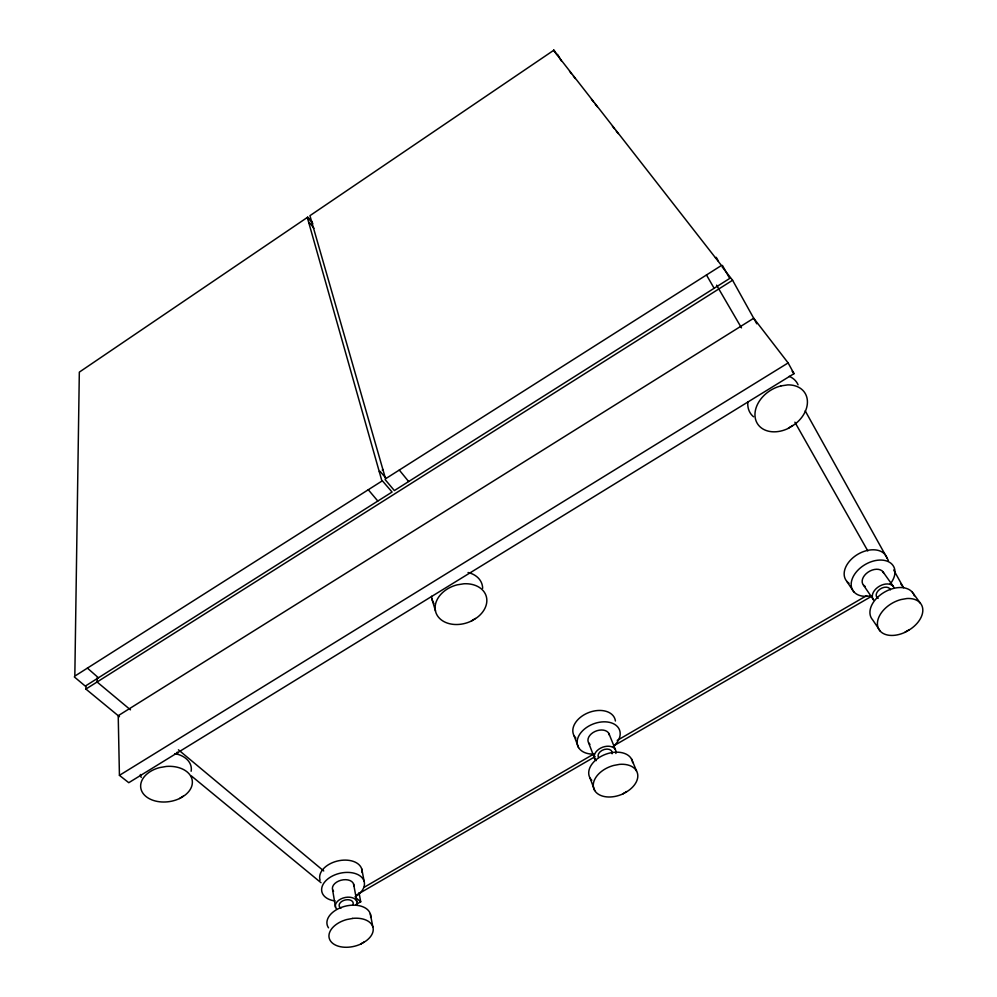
<?xml version="1.0" encoding="UTF-8"?>
<svg xmlns="http://www.w3.org/2000/svg" width="997" height="997" viewBox="0 0 997 997"><rect width="100%" height="100%" fill="white"/><g stroke="black" fill="none" stroke-linecap="round" stroke-linejoin="round"><path stroke-width="1.5" d="M87.4 668.102L98.416 677.773M119.478 716.731L85.892 689.064L85.904 685.961M74.289 676.888L85.281 686.11L392.083 492.032L382.636 481.102M382.25 469.998L382.86 469.437M385.091 479.545L394.376 490.574L729.717 278.425L722.401 265.389M553.908 49.9L556.351 53.85M307.662 216.96L311.425 221.596M183.411 796.179L179.597 798.497A25.934 17.672 -7.6 0 1 142.696 792.877A25.934 17.672 -7.6 0 1 159.67 767.59L166.412 766.431A25.86 17.622 -7.6 0 1 190.365 775.516A25.86 17.622 -7.6 0 1 184.844 795.282L179.597 798.497M475.482 618.539L471.344 621.056A26.371 19.666 -18.1 0 1 436.138 613.217A26.371 19.666 -18.1 0 1 457.125 584.853L463.941 583.768A26.296 19.604 -18.1 0 1 485.851 595.109A26.296 19.604 -18.1 0 1 477.04 617.567L471.344 621.056M792.789 425.545L788.291 428.286L794.509 424.498A28.078 20.875 -33.6 0 0 807.171 398.912A28.078 20.875 -33.6 0 0 787.78 384.892L780.888 385.914M364.316 941.966L360.877 943.935L365.637 941.205A22.408 13.846 -13.5 0 0 372.08 925.129A22.408 13.846 -13.5 0 0 352.614 918.387M626.801 791.606L623.113 793.724L628.222 790.795A23.018 15.017 -21 0 0 637.307 772.737A23.018 15.017 -21 0 0 619.536 764.363L613.666 765.459A23.081 15.055 -21 0 0 593.788 788.565A23.081 15.055 -21 0 0 623.15 793.786M909.077 629.917L905.089 632.198L910.597 629.045A24.414 15.827 -30.1 0 0 922.736 608.743A24.414 15.827 -30.1 0 0 906.958 598.512L901.051 599.546A24.476 15.877 -30.1 0 0 877.497 625.206A24.476 15.877 -30.1 0 0 905.114 632.272M307.3 217.471L79.324 372.13L74.825 676.103L381.938 481.065L307.3 217.471L309.145 219.851M308.783 222.705L309.394 222.431L313.918 228.288M311.45 220.898L312.796 223.689M556.887 54.611L557.522 54.324L561.373 60.954M379.296 471.706L380.106 471.369L385.577 477.775M715.435 257.737L716.282 257.376L718.413 261.189M85.892 689.064L732.583 280.257L756.785 323.788M119.428 775.354L788.129 362.933L794.023 373.651L128.775 782.695L119.428 775.354L118.219 715.696L753.72 318.242L788.129 362.933M363.992 887.38L594.312 753.707M617.218 740.41L866.729 595.595M356.988 894.72L595.109 756.623M613.94 745.706L872.238 595.907M355.854 904.591L360.715 901.787L359.007 892.589M352.614 918.436L346.794 919.533A22.47 13.883 -13.5 0 0 330.132 940.383A22.47 13.883 -13.5 0 0 360.926 943.997M377.801 501.017L368.279 489.739M408.633 481.501L399.286 470.061M191.461 776.002L321.009 882.706M130.482 709.839L97.083 681.985L97.07 677.898M178.426 749.806L323.738 870.954M355.941 897.798L360.715 901.787M714.114 288.258L706.474 274.973M569.536 71.223L571.443 73.666M573.362 76.108L575.269 78.551M591.47 99.339L593.377 101.781M595.284 104.224L597.191 106.667M612.445 126.233L614.351 128.675M616.258 131.118L618.165 133.561M722.102 266.81L732.583 280.257M792.154 371.22L794.023 373.651M716.594 285.154L741.469 327.876M912.342 592.143L920.293 603.135M900.814 583.893L903.531 587.669L893.698 569.985M882.769 571.543L893.212 586.224M863.477 585.152L873.621 599.957A11.976 7.914 -30.3 0 1 879.454 586.199A11.976 7.914 -30.3 0 1 894.184 588.043M846.864 581.475L853.881 591.919M880.152 630.989L872.637 619.822A24.24 15.865 -30.2 0 1 881.871 593.788A24.24 15.865 -30.2 0 1 912.292 592.181M794.896 422.192L867.801 550.905M805.202 410.839L888.402 560.464M631.525 758.904L636.547 771.017M608.831 733.356L615.386 749.557M588.604 742.827L594.91 759.128M574.185 736.073L578.522 747.563M590.087 778.221L594.711 790.484M431.888 598.836L435.502 610.974M361.761 868.91L364.104 881.161M370.336 913.825L372.828 926.874M353.611 884.027L356.814 901.487M332.587 889.76L335.54 907.32M593.751 754.093A22.333 15.005 -21.1 0 1 579.07 735.375A22.333 15.005 -21.1 0 1 611.286 722.85A22.333 15.005 -21.1 0 1 613.292 746.491M598.499 757.446A7.353 4.885 -21 0 1 604.469 749.42A7.353 4.885 -21 0 1 612.121 753.782M596.256 760.636A11.316 7.515 -21 0 1 602.699 747.202A11.316 7.515 -21 0 1 615.872 753.47M589.95 744.335A11.166 7.502 -21.1 0 1 594.922 731.524A11.166 7.502 -21.1 0 1 609.416 735.213M575.867 738.141A22.133 14.992 -21.1 0 1 587.495 713.067A22.133 14.992 -21.1 0 1 615.411 720.993M591.794 780.29A22.869 15.042 -21 0 1 604.02 754.928A22.869 15.042 -21 0 1 632.671 762.655M468.054 572.515A26.096 19.591 -18.1 0 1 482.66 588.305M433.894 603.534A26.096 19.591 -18.1 0 1 431.589 596.268M335.054 900.939A21.772 13.871 -13.2 0 1 325.134 881.485A21.772 13.871 -13.2 0 1 358.097 874.705A21.772 13.871 -13.2 0 1 355.019 896.826M340.912 908.18A7.166 4.511 -13.3 0 1 340.65 902.322A7.166 4.511 -13.3 0 1 349.523 899.892A7.166 4.511 -13.3 0 1 352.863 904.915M336.5 908.915A11.017 6.942 -13.3 0 1 345.373 897.45A11.017 6.942 -13.3 0 1 356.44 905.176M333.546 891.355A10.88 6.942 -13.2 0 1 340.912 880.264A10.88 6.942 -13.2 0 1 353.785 885.835M320.124 880.251A21.573 13.871 -13.1 0 1 339.279 860.635A21.573 13.871 -13.1 0 1 362.085 872.525M328.512 927.821A22.27 13.883 -13.4 0 1 345.323 906.173A22.27 13.883 -13.4 0 1 370.66 917.452M871.091 595.745A23.654 15.79 -30.5 0 1 852.086 579.269A23.654 15.79 -30.5 0 1 883.33 560.227A23.654 15.79 -30.5 0 1 890.047 584.192M878.145 598.412A7.789 5.147 -30.3 0 1 879.977 589.165A7.789 5.147 -30.3 0 1 890.408 589.813M865.172 586.448A11.827 7.901 -30.5 0 1 867.876 572.29A11.827 7.901 -30.5 0 1 883.753 573.35M849.02 583.282A23.43 15.765 -30.6 0 1 856.286 555.242A23.43 15.765 -30.6 0 1 886.981 558.046M913.115 593.29A24.24 15.865 -30.2 0 1 914.286 595.795M788.328 428.386A28.153 20.937 -33.6 0 1 755.228 417.855A28.153 20.937 -33.6 0 1 780.888 385.951M753.545 416.783A27.841 20.85 -33.8 0 1 747.887 401.766M789.225 376.343A27.841 20.85 -33.8 0 1 798.086 384.805M174.886 753.595A25.673 17.634 -7.5 0 1 191.137 771.254M141.25 777.461A25.673 17.634 -7.5 0 1 140.378 774.482M177.154 752.137A12.687 8.786 -7.3 0 1 177.616 754.38M553.584 50.386L309.942 215.676L385.552 478.772L721.454 265.464L553.584 50.386"/></g></svg>
